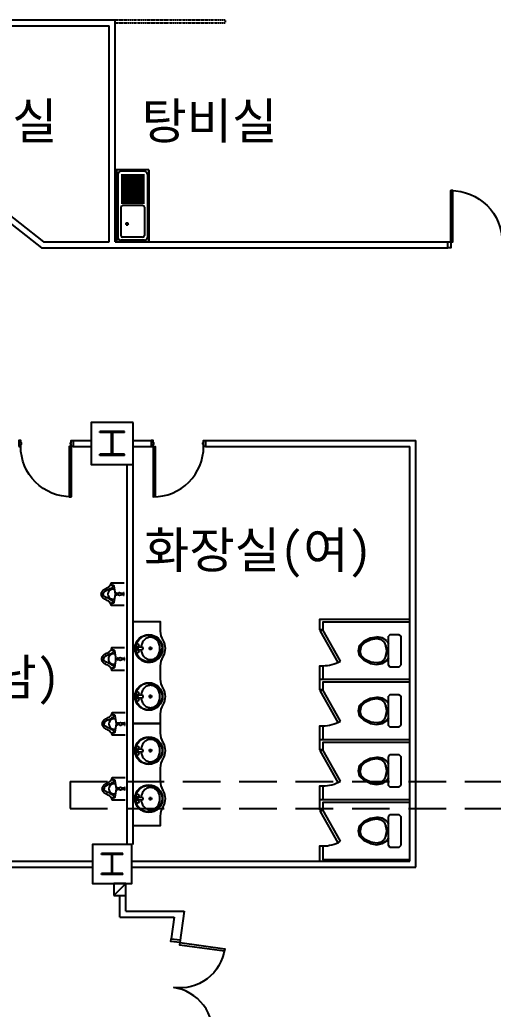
# Model space of a CAD drawing. Header units: millimetres. Extents: x -90599 to 108401, y -635096 to -480023.
# Drawn here: x -48639 to -40770, y -585267 to -568801 of the extents above; entities that cross this region are included whole.
import ezdxf

# ---------------------------------------------------------------- set-up
doc = ezdxf.new("R2010")
doc.units = ezdxf.units.MM
doc.linetypes.add('HIDDEN2', pattern=[0.1875, 0.125, -0.0625])
doc.linetypes.add('HIDDENX2', pattern=[4, 2, -2])
doc.layers.add('TT-BASE', color=253, linetype='Continuous')
doc.layers.add('TT-TRAY', color=4, linetype='Continuous')
doc.styles.get("Standard").update_dxf_attribs({"font": 'GulimChe.ttf'})

# ---------------------------------------------------------------- blocks, each defined once
blk = doc.blocks.new('2P-T205')
at = {"color": 0}
for p, q in [((-20, 0), (-20, -10)), ((-10, 0), (-10, -52)), ((10, 0), (10, -52)), ((20, -10), (20, 0)), ((-20, -10), (20, -10)), ((-20, -125), (-20, -120)), ((-20, -120), (20, -120)), ((20, -125), (-20, -125)), ((-10, -95), (-10, -120)), ((10, -98), (10, -120)), ((20, -120), (20, -125))]:
    blk.add_line(p, q, dxfattribs=at)
for points in [[(190, 0), (190, -210), (165, -220, 0.015962), (135, -240, 0.046411), (105, -280, 0.0259), (85, -320, -0.027117), (60, -355, -0.071022), (25, -375, -0.04853), (0, -380, -0.04853), (-25, -375, -0.071022), (-60, -355, -0.027117), (-85, -320, 0.0259), (-105, -280, 0.046411), (-135, -240, 0.015962), (-165, -220), (-190, -210), (-190, 0)], [(-190, -210), (-150, -210), (-150, -180, -0.198912), (-148, -176, -0.089166), (-140, -170), (-32, -152, -0.080898), (32, -152), (140, -170, -0.22682), (148, -176, -0.062315), (150, -180), (150, -210), (190, -210)], [(-140, -170, -0.028114), (-116, -192, -0.053656), (-105, -205, -0.00764), (-82, -242, -0.021456), (-75, -255, -0.020394), (-64, -280, 0.025325), (-55, -300, 0.016526), (-49, -311, 0.011962), (-40, -325, 0.049323), (-33, -334, 0.033116), (-20, -345, 0.102356), (-13, -348, 0.056761), (0, -350)], [(140, -170, 0.028114), (116, -192, 0.053656), (105, -205, 0.00764), (82, -242, 0.021456), (75, -255, 0.020394), (64, -280, -0.025325), (55, -300, -0.016526), (49, -311, -0.011962), (40, -325, -0.049323), (33, -334, -0.033116), (20, -345, -0.102356), (13, -348, -0.056761), (0, -350)]]:
    blk.add_lwpolyline(points, format="xyb", dxfattribs=at)
blk.add_circle((0, -75), 25, dxfattribs=at)
blk.add_arc((0, -185), 85, 163.2144, 16.7856, dxfattribs=at)
blk = doc.blocks.new('2P-T113')
at = {"color": 0}
for p, q in [((421, -59), (479, -59)), ((421, -87), (424, -87)), ((429, -92), (436, -168)), ((464, -168), (471, -92)), ((476, -87), (479, -87)), ((1221, -59), (1279, -59)), ((1221, -87), (1224, -87)), ((1229, -92), (1236, -168)), ((1264, -168), (1271, -92)), ((1276, -87), (1279, -87)), ((419, -286), (481, -286)), ((436, -168), (464, -168)), ((449, -318), (449, -255)), ((1219, -286), (1281, -286)), ((1236, -168), (1264, -168)), ((1249, -318), (1249, -255))]:
    blk.add_line(p, q, dxfattribs=at)
blk.add_lwpolyline([(1700, 0), (1700, -450), (1540, -450, 0.133986), (1387, -492, -0.27287), (1113, -492, 0.133986), (960, -450), (740, -450, 0.133986), (587, -492, -0.27287), (313, -492, 0.133986), (160, -450), (0, -450), (0, 0)], format="xyb", close=True, dxfattribs=at)
for points in [[(432, -129, 0.064435), (378, -141, 0.091719), (318, -175, 0.103599), (278, -227, 0.113912), (264, -286, 0.113912), (278, -346, 0.103599), (318, -398, 0.091719), (378, -432, 0.084785), (450, -445, 0.084785), (522, -432, 0.091719), (582, -398, 0.103599), (622, -346, 0.113912), (636, -286, 0.113912), (622, -227, 0.103599), (582, -175, 0.091719), (522, -141, 0.064435), (468, -129, 0.084785)], [(1232, -129, 0.064435), (1178, -141, 0.091719), (1118, -175, 0.103599), (1078, -227, 0.113912), (1064, -286, 0.113912), (1078, -346, 0.103599), (1118, -398, 0.091719), (1178, -432, 0.084785), (1250, -445, 0.084785), (1322, -432, 0.091719), (1382, -398, 0.103599), (1422, -346, 0.113912), (1436, -286, 0.113912), (1422, -227, 0.103599), (1382, -175, 0.091719), (1322, -141, 0.064435), (1268, -129, 0.084785)]]:
    blk.add_lwpolyline(points, format="xyb", dxfattribs=at)
for centre, radius in [((450, -259), 230), ((450, -259), 220), ((400, -73), 25), ((450, -73), 8), ((500, -73), 25), ((1250, -259), 230), ((1250, -259), 220), ((1200, -73), 25), ((1250, -73), 8), ((1300, -73), 25), ((450, -286), 15), ((1250, -286), 15)]:
    blk.add_circle(centre, radius, dxfattribs=at)
for centre, start, end in [((424, -92), 5.3909, 90), ((476, -92), 90, 174.6091), ((1224, -92), 5.3909, 90), ((1276, -92), 90, 174.6091)]:
    blk.add_arc(centre, 5, start, end, dxfattribs=at)
blk = doc.blocks.new('2P-K203')
at = {"color": 0}
for p, q in [((1200, 0), (0, 0)), ((0, -560), (0, 0)), ((1200, -560), (1200, 0)), ((1200, -20), (0, -20)), ((25, -485), (25, -95)), ((1125, -45), (75, -45)), ((75, -457), (75, -123)), ((575, -95), (103, -95)), ((603, -457), (603, -123)), ((1125, -110), (633, -110)), ((1125, -125), (633, -125)), ((1125, -140), (633, -140)), ((1125, -155), (633, -155)), ((1175, -485), (1175, -95)), ((266, -199), (328, -199)), ((297, -230), (297, -168)), ((1125, -170), (633, -170)), ((1125, -185), (633, -185)), ((1125, -200), (633, -200)), ((1125, -215), (633, -215)), ((1125, -230), (633, -230)), ((1125, -245), (633, -245)), ((1125, -260), (633, -260)), ((1125, -275), (633, -275)), ((1125, -290), (633, -290)), ((1125, -305), (633, -305)), ((1125, -320), (633, -320)), ((575, -485), (103, -485)), ((1125, -335), (633, -335)), ((1125, -350), (633, -350)), ((1125, -365), (633, -365)), ((1125, -380), (633, -380)), ((1125, -395), (633, -395)), ((1125, -410), (633, -410)), ((1125, -425), (633, -425)), ((1125, -440), (633, -440)), ((1125, -455), (633, -455)), ((1125, -470), (633, -470)), ((1200, -560), (0, -560)), ((1125, -535), (75, -535))]:
    blk.add_line(p, q, dxfattribs=at)
blk.add_circle((297, -199), 15, dxfattribs=at)
for centre, radius, start, end in [((75, -95), 50, 90, 180), ((103, -123), 28, 90, 180), ((575, -123), 28, 0, 90), ((1125, -95), 50, 0, 90), ((75, -485), 50, 180, 270), ((103, -457), 28, 180, 270), ((575, -457), 28, 270, 0), ((1125, -485), 50, 270, 0)]:
    blk.add_arc(centre, radius, start, end, dxfattribs=at)

msp = doc.modelspace()

# ---------------------------------------------------------------- linework, layer by layer
at = {"layer": 'TT-BASE'}
for p, q in [((-50093, -568801), (-47054, -568801)), ((-50093, -568901), (-47154, -568901)), ((-47154, -572496), (-47154, -568901)), ((-47054, -572496), (-47054, -568801)), ((-50098, -571038), (-48243, -572496)), ((-50208, -571079), (-48277, -572596)), ((-48243, -572496), (-47154, -572496)), ((-47054, -572496), (-41522, -572496)), ((-48277, -572596), (-41522, -572596)), ((-46900, -575651), (-47308, -575651)), ((-47308, -575672), (-47308, -575651)), ((-46900, -575672), (-46900, -575651)), ((-47754, -575801), (-47454, -575801)), ((-47114, -575672), (-47308, -575672)), ((-47114, -576030), (-47114, -575672)), ((-47093, -576030), (-47093, -575672)), ((-46900, -575672), (-47093, -575672)), ((-46754, -575801), (-46454, -575801)), ((-45554, -575801), (-42054, -575801)), ((-42054, -582901), (-42054, -575801)), ((-47754, -575901), (-47454, -575901)), ((-46754, -575901), (-46454, -575901)), ((-45554, -575901), (-42154, -575901)), ((-42154, -582801), (-42154, -575901)), ((-47114, -576030), (-47308, -576030)), ((-47308, -576051), (-47308, -576030)), ((-46900, -576051), (-47308, -576051)), ((-46900, -576030), (-47093, -576030)), ((-46900, -576051), (-46900, -576030)), ((-46854, -582526), (-46854, -576201)), ((-46754, -582526), (-46754, -576201)), ((-42915, -579139, 200), (-42816, -579089, 200)), ((-42915, -579139, 200), (-42816, -579089, 200)), ((-42897, -579157, 200), (-42806, -579113, 200)), ((-42897, -579157, 200), (-42806, -579113, 200)), ((-42816, -579089, 200), (-42703, -579072, 200)), ((-42816, -579089, 200), (-42703, -579072, 200)), ((-42806, -579113, 200), (-42703, -579097, 200)), ((-42806, -579113, 200), (-42703, -579097, 200)), ((-42703, -579072, 200), (-42615, -579089, 200)), ((-42615, -579089, 200), (-42703, -579072, 200)), ((-42703, -579097, 200), (-42637, -579113, 200)), ((-42703, -579097, 200), (-42637, -579113, 200)), ((-42637, -579113, 200), (-42584, -579157, 200)), ((-42637, -579113, 200), (-42584, -579157, 200)), ((-42540, -579139, 200), (-42615, -579089, 200)), ((-42540, -579139, 200), (-42615, -579089, 200)), ((-42486, -579034, 200), (-42512, -579059, 200)), ((-42486, -579034, 200), (-42512, -579059, 200)), ((-42512, -579543, 200), (-42512, -579059, 200)), ((-42512, -579543, 200), (-42512, -579059, 200)), ((-42333, -579034, 200), (-42486, -579034, 200)), ((-42333, -579034, 200), (-42486, -579034, 200)), ((-42333, -579034, 200), (-42308, -579059, 200)), ((-42308, -579059, 200), (-42333, -579034, 200)), ((-42308, -579059, 200), (-42308, -579543, 200)), ((-42308, -579059, 200), (-42308, -579543, 200)), ((-46695, -579292), (-46695, -579259)), ((-46667, -579292), (-46667, -579289)), ((-46662, -579284), (-46586, -579277)), ((-46586, -579277), (-46586, -579259)), ((-46436, -579264), (-46498, -579264)), ((-46468, -579294), (-46468, -579259)), ((-42991, -579213, 200), (-43008, -579301, 200)), ((-42991, -579213, 200), (-43008, -579301, 200)), ((-42991, -579213, 200), (-43008, -579301, 200)), ((-43008, -579301, 200), (-42991, -579213, 200)), ((-42991, -579213, 200), (-42915, -579139, 200)), ((-42991, -579213, 200), (-42915, -579139, 200)), ((-42983, -579301, 200), (-42967, -579223, 200)), ((-42967, -579223, 200), (-42983, -579301, 200)), ((-42967, -579223, 200), (-42897, -579157, 200)), ((-42967, -579223, 200), (-42897, -579157, 200)), ((-42584, -579157, 200), (-42553, -579223, 200)), ((-42584, -579157, 200), (-42553, -579223, 200)), ((-42553, -579223, 200), (-42537, -579301, 200)), ((-42537, -579301, 200), (-42553, -579223, 200)), ((-42540, -579139, 200), (-42511, -579182, 200)), ((-42540, -579139, 200), (-42511, -579182, 200)), ((-42534, -579148, 200), (-42511, -579148, 200)), ((-42534, -579148, 200), (-42511, -579148, 200)), ((-47022, -579419), (-47017, -579419)), ((-47022, -579459), (-47022, -579419)), ((-47017, -579419), (-47017, -579459)), ((-46992, -579429), (-47017, -579429)), ((-46995, -579449), (-47017, -579449)), ((-46897, -579429), (-46949, -579429)), ((-46897, -579449), (-46949, -579449)), ((-46907, -579419), (-46907, -579459)), ((-46897, -579419), (-46907, -579419)), ((-42991, -579388, 200), (-43008, -579301, 200)), ((-43008, -579301, 200), (-42991, -579388, 200)), ((-43008, -579301, 200), (-43008, -579301, 200)), ((-43008, -579301, 200), (-43008, -579301, 200)), ((-43008, -579301, 200), (-43008, -579301, 200)), ((-42991, -579388, 200), (-42915, -579463, 200)), ((-42915, -579463, 200), (-42991, -579388, 200)), ((-42967, -579379, 200), (-42983, -579301, 200)), ((-42967, -579379, 200), (-42983, -579301, 200)), ((-42897, -579445, 200), (-42967, -579379, 200)), ((-42897, -579445, 200), (-42967, -579379, 200)), ((-42806, -579489, 200), (-42897, -579445, 200)), ((-42806, -579489, 200), (-42897, -579445, 200)), ((-42584, -579445, 200), (-42637, -579489, 200)), ((-42584, -579445, 200), (-42637, -579489, 200)), ((-42553, -579379, 200), (-42584, -579445, 200)), ((-42553, -579379, 200), (-42584, -579445, 200)), ((-42537, -579301, 200), (-42553, -579379, 200)), ((-42553, -579379, 200), (-42537, -579301, 200)), ((-42553, -579379, 200), (-42537, -579301, 200)), ((-42537, -579301, 200), (-42553, -579379, 200)), ((-42540, -579463, 200), (-42511, -579419, 200)), ((-42511, -579419, 200), (-42540, -579463, 200)), ((-42512, -579454, 200), (-42534, -579454, 200)), ((-42512, -579454, 200), (-42534, -579454, 200)), ((-47017, -579459), (-47022, -579459)), ((-46907, -579459), (-46897, -579459)), ((-42816, -579512, 200), (-42915, -579463, 200)), ((-42816, -579512, 200), (-42915, -579463, 200)), ((-42816, -579512, 200), (-42703, -579530, 200)), ((-42816, -579512, 200), (-42703, -579530, 200)), ((-42703, -579504, 200), (-42806, -579489, 200)), ((-42703, -579504, 200), (-42806, -579489, 200)), ((-42637, -579489, 200), (-42703, -579504, 200)), ((-42637, -579489, 200), (-42703, -579504, 200)), ((-42703, -579530, 200), (-42615, -579512, 200)), ((-42615, -579512, 200), (-42703, -579530, 200)), ((-42615, -579512, 200), (-42540, -579463, 200)), ((-42540, -579463, 200), (-42615, -579512, 200)), ((-42486, -579568, 200), (-42512, -579543, 200)), ((-42512, -579543, 200), (-42486, -579568, 200)), ((-42486, -579568, 200), (-42333, -579568, 200)), ((-42486, -579568, 200), (-42333, -579568, 200)), ((-42333, -579568, 200), (-42308, -579543, 200)), ((-42333, -579568, 200), (-42308, -579543, 200)), ((-46695, -580092), (-46695, -580034)), ((-46667, -580037), (-46667, -580034)), ((-46667, -580092), (-46667, -580089)), ((-46586, -580049), (-46662, -580042)), ((-46662, -580084), (-46586, -580077)), ((-46586, -580077), (-46586, -580049)), ((-46436, -580064), (-46498, -580064)), ((-42915, -580139, 200), (-42816, -580089, 200)), ((-42915, -580139, 200), (-42816, -580089, 200)), ((-42897, -580157, 200), (-42806, -580113, 200)), ((-42897, -580157, 200), (-42806, -580113, 200)), ((-42816, -580089, 200), (-42703, -580072, 200)), ((-42816, -580089, 200), (-42703, -580072, 200)), ((-42806, -580113, 200), (-42703, -580097, 200)), ((-42806, -580113, 200), (-42703, -580097, 200)), ((-42703, -580072, 200), (-42615, -580089, 200)), ((-42615, -580089, 200), (-42703, -580072, 200)), ((-42703, -580097, 200), (-42637, -580113, 200)), ((-42703, -580097, 200), (-42637, -580113, 200)), ((-42637, -580113, 200), (-42584, -580157, 200)), ((-42637, -580113, 200), (-42584, -580157, 200)), ((-42540, -580139, 200), (-42615, -580089, 200)), ((-42540, -580139, 200), (-42615, -580089, 200)), ((-42486, -580034, 200), (-42512, -580059, 200)), ((-42486, -580034, 200), (-42512, -580059, 200)), ((-42512, -580543, 200), (-42512, -580059, 200)), ((-42512, -580543, 200), (-42512, -580059, 200)), ((-42333, -580034, 200), (-42486, -580034, 200)), ((-42333, -580034, 200), (-42486, -580034, 200)), ((-42333, -580034, 200), (-42308, -580059, 200)), ((-42308, -580059, 200), (-42333, -580034, 200)), ((-42308, -580059, 200), (-42308, -580543, 200)), ((-42308, -580059, 200), (-42308, -580543, 200)), ((-42991, -580213, 200), (-43008, -580301, 200)), ((-42991, -580213, 200), (-43008, -580301, 200)), ((-42991, -580213, 200), (-43008, -580301, 200)), ((-43008, -580301, 200), (-42991, -580213, 200)), ((-42991, -580213, 200), (-42915, -580139, 200)), ((-42991, -580213, 200), (-42915, -580139, 200)), ((-42983, -580301, 200), (-42967, -580223, 200)), ((-42967, -580223, 200), (-42983, -580301, 200)), ((-42967, -580223, 200), (-42897, -580157, 200)), ((-42967, -580223, 200), (-42897, -580157, 200)), ((-42584, -580157, 200), (-42553, -580223, 200)), ((-42584, -580157, 200), (-42553, -580223, 200)), ((-42553, -580223, 200), (-42537, -580301, 200)), ((-42537, -580301, 200), (-42553, -580223, 200)), ((-42540, -580139, 200), (-42511, -580182, 200)), ((-42540, -580139, 200), (-42511, -580182, 200)), ((-42534, -580148, 200), (-42511, -580148, 200)), ((-42534, -580148, 200), (-42511, -580148, 200)), ((-42991, -580388, 200), (-43008, -580301, 200)), ((-43008, -580301, 200), (-42991, -580388, 200)), ((-43008, -580301, 200), (-43008, -580301, 200)), ((-43008, -580301, 200), (-43008, -580301, 200)), ((-43008, -580301, 200), (-43008, -580301, 200)), ((-42991, -580388, 200), (-42915, -580463, 200)), ((-42915, -580463, 200), (-42991, -580388, 200)), ((-42967, -580379, 200), (-42983, -580301, 200)), ((-42967, -580379, 200), (-42983, -580301, 200)), ((-42897, -580445, 200), (-42967, -580379, 200)), ((-42897, -580445, 200), (-42967, -580379, 200)), ((-42806, -580489, 200), (-42897, -580445, 200)), ((-42806, -580489, 200), (-42897, -580445, 200)), ((-42584, -580445, 200), (-42637, -580489, 200)), ((-42584, -580445, 200), (-42637, -580489, 200)), ((-42553, -580379, 200), (-42584, -580445, 200)), ((-42553, -580379, 200), (-42584, -580445, 200)), ((-42537, -580301, 200), (-42553, -580379, 200)), ((-42553, -580379, 200), (-42537, -580301, 200)), ((-42553, -580379, 200), (-42537, -580301, 200)), ((-42537, -580301, 200), (-42553, -580379, 200)), ((-42540, -580463, 200), (-42511, -580419, 200)), ((-42511, -580419, 200), (-42540, -580463, 200)), ((-42816, -580512, 200), (-42915, -580463, 200)), ((-42816, -580512, 200), (-42915, -580463, 200)), ((-42816, -580512, 200), (-42703, -580530, 200)), ((-42816, -580512, 200), (-42703, -580530, 200)), ((-42703, -580504, 200), (-42806, -580489, 200)), ((-42703, -580504, 200), (-42806, -580489, 200)), ((-42637, -580489, 200), (-42703, -580504, 200)), ((-42637, -580489, 200), (-42703, -580504, 200)), ((-42703, -580530, 200), (-42615, -580512, 200)), ((-42615, -580512, 200), (-42703, -580530, 200)), ((-42615, -580512, 200), (-42540, -580463, 200)), ((-42540, -580463, 200), (-42615, -580512, 200)), ((-42512, -580454, 200), (-42534, -580454, 200)), ((-42512, -580454, 200), (-42534, -580454, 200)), ((-42486, -580568, 200), (-42512, -580543, 200)), ((-42512, -580543, 200), (-42486, -580568, 200)), ((-42486, -580568, 200), (-42333, -580568, 200)), ((-42486, -580568, 200), (-42333, -580568, 200)), ((-42333, -580568, 200), (-42308, -580543, 200)), ((-42333, -580568, 200), (-42308, -580543, 200)), ((-42915, -581139, 200), (-42816, -581089, 200)), ((-42915, -581139, 200), (-42816, -581089, 200)), ((-42816, -581089, 200), (-42703, -581072, 200)), ((-42816, -581089, 200), (-42703, -581072, 200)), ((-42806, -581113, 200), (-42703, -581097, 200)), ((-42806, -581113, 200), (-42703, -581097, 200)), ((-42703, -581072, 200), (-42615, -581089, 200)), ((-42615, -581089, 200), (-42703, -581072, 200)), ((-42703, -581097, 200), (-42637, -581113, 200)), ((-42703, -581097, 200), (-42637, -581113, 200)), ((-42540, -581139, 200), (-42615, -581089, 200)), ((-42540, -581139, 200), (-42615, -581089, 200)), ((-42486, -581034, 200), (-42512, -581059, 200)), ((-42486, -581034, 200), (-42512, -581059, 200)), ((-42512, -581543, 200), (-42512, -581059, 200)), ((-42512, -581543, 200), (-42512, -581059, 200)), ((-42333, -581034, 200), (-42486, -581034, 200)), ((-42333, -581034, 200), (-42486, -581034, 200)), ((-42333, -581034, 200), (-42308, -581059, 200)), ((-42308, -581059, 200), (-42333, -581034, 200)), ((-42308, -581059, 200), (-42308, -581543, 200)), ((-42308, -581059, 200), (-42308, -581543, 200)), ((-42991, -581213, 200), (-43008, -581301, 200)), ((-42991, -581213, 200), (-43008, -581301, 200)), ((-42991, -581213, 200), (-43008, -581301, 200)), ((-43008, -581301, 200), (-42991, -581213, 200)), ((-42991, -581213, 200), (-42915, -581139, 200)), ((-42991, -581213, 200), (-42915, -581139, 200)), ((-42983, -581301, 200), (-42967, -581223, 200)), ((-42967, -581223, 200), (-42983, -581301, 200)), ((-42967, -581223, 200), (-42897, -581157, 200)), ((-42967, -581223, 200), (-42897, -581157, 200)), ((-42897, -581157, 200), (-42806, -581113, 200)), ((-42897, -581157, 200), (-42806, -581113, 200)), ((-42637, -581113, 200), (-42584, -581157, 200)), ((-42637, -581113, 200), (-42584, -581157, 200)), ((-42584, -581157, 200), (-42553, -581223, 200)), ((-42584, -581157, 200), (-42553, -581223, 200)), ((-42553, -581223, 200), (-42537, -581301, 200)), ((-42537, -581301, 200), (-42553, -581223, 200)), ((-42540, -581139, 200), (-42511, -581182, 200)), ((-42540, -581139, 200), (-42511, -581182, 200)), ((-42534, -581148, 200), (-42511, -581148, 200)), ((-42534, -581148, 200), (-42511, -581148, 200)), ((-42991, -581388, 200), (-43008, -581301, 200)), ((-43008, -581301, 200), (-42991, -581388, 200)), ((-43008, -581301, 200), (-43008, -581301, 200)), ((-43008, -581301, 200), (-43008, -581301, 200)), ((-43008, -581301, 200), (-43008, -581301, 200)), ((-42991, -581388, 200), (-42915, -581463, 200)), ((-42915, -581463, 200), (-42991, -581388, 200)), ((-42967, -581379, 200), (-42983, -581301, 200)), ((-42967, -581379, 200), (-42983, -581301, 200)), ((-42897, -581445, 200), (-42967, -581379, 200)), ((-42897, -581445, 200), (-42967, -581379, 200)), ((-42553, -581379, 200), (-42584, -581445, 200)), ((-42553, -581379, 200), (-42584, -581445, 200)), ((-42537, -581301, 200), (-42553, -581379, 200)), ((-42553, -581379, 200), (-42537, -581301, 200)), ((-42553, -581379, 200), (-42537, -581301, 200)), ((-42537, -581301, 200), (-42553, -581379, 200)), ((-42540, -581463, 200), (-42511, -581419, 200)), ((-42511, -581419, 200), (-42540, -581463, 200)), ((-42816, -581512, 200), (-42915, -581463, 200)), ((-42816, -581512, 200), (-42915, -581463, 200)), ((-42806, -581489, 200), (-42897, -581445, 200)), ((-42806, -581489, 200), (-42897, -581445, 200)), ((-42816, -581512, 200), (-42703, -581530, 200)), ((-42816, -581512, 200), (-42703, -581530, 200)), ((-42703, -581504, 200), (-42806, -581489, 200)), ((-42703, -581504, 200), (-42806, -581489, 200)), ((-42637, -581489, 200), (-42703, -581504, 200)), ((-42637, -581489, 200), (-42703, -581504, 200)), ((-42703, -581530, 200), (-42615, -581512, 200)), ((-42615, -581512, 200), (-42703, -581530, 200)), ((-42584, -581445, 200), (-42637, -581489, 200)), ((-42584, -581445, 200), (-42637, -581489, 200)), ((-42615, -581512, 200), (-42540, -581463, 200)), ((-42540, -581463, 200), (-42615, -581512, 200)), ((-42512, -581454, 200), (-42534, -581454, 200)), ((-42512, -581454, 200), (-42534, -581454, 200)), ((-42486, -581568, 200), (-42512, -581543, 200)), ((-42512, -581543, 200), (-42486, -581568, 200)), ((-42486, -581568, 200), (-42333, -581568, 200)), ((-42486, -581568, 200), (-42333, -581568, 200)), ((-42333, -581568, 200), (-42308, -581543, 200)), ((-42333, -581568, 200), (-42308, -581543, 200)), ((-42915, -582139, 200), (-42816, -582089, 200)), ((-42915, -582139, 200), (-42816, -582089, 200)), ((-42816, -582089, 200), (-42703, -582072, 200)), ((-42816, -582089, 200), (-42703, -582072, 200)), ((-42703, -582072, 200), (-42615, -582089, 200)), ((-42615, -582089, 200), (-42703, -582072, 200)), ((-42540, -582139, 200), (-42615, -582089, 200)), ((-42540, -582139, 200), (-42615, -582089, 200)), ((-42486, -582034, 200), (-42512, -582059, 200)), ((-42486, -582034, 200), (-42512, -582059, 200)), ((-42512, -582543, 200), (-42512, -582059, 200)), ((-42512, -582543, 200), (-42512, -582059, 200)), ((-42333, -582034, 200), (-42486, -582034, 200)), ((-42333, -582034, 200), (-42486, -582034, 200)), ((-42333, -582034, 200), (-42308, -582059, 200)), ((-42308, -582059, 200), (-42333, -582034, 200)), ((-42308, -582059, 200), (-42308, -582543, 200)), ((-42308, -582059, 200), (-42308, -582543, 200)), ((-42991, -582213, 200), (-43008, -582301, 200)), ((-42991, -582213, 200), (-43008, -582301, 200)), ((-42991, -582213, 200), (-43008, -582301, 200)), ((-43008, -582301, 200), (-42991, -582213, 200)), ((-42991, -582213, 200), (-42915, -582139, 200)), ((-42991, -582213, 200), (-42915, -582139, 200)), ((-42983, -582301, 200), (-42967, -582223, 200)), ((-42967, -582223, 200), (-42983, -582301, 200)), ((-42967, -582223, 200), (-42897, -582157, 200)), ((-42967, -582223, 200), (-42897, -582157, 200)), ((-42897, -582157, 200), (-42806, -582113, 200)), ((-42897, -582157, 200), (-42806, -582113, 200)), ((-42806, -582113, 200), (-42703, -582097, 200)), ((-42806, -582113, 200), (-42703, -582097, 200)), ((-42703, -582097, 200), (-42637, -582113, 200)), ((-42703, -582097, 200), (-42637, -582113, 200)), ((-42637, -582113, 200), (-42584, -582157, 200)), ((-42637, -582113, 200), (-42584, -582157, 200)), ((-42584, -582157, 200), (-42553, -582223, 200)), ((-42584, -582157, 200), (-42553, -582223, 200)), ((-42553, -582223, 200), (-42537, -582301, 200)), ((-42537, -582301, 200), (-42553, -582223, 200)), ((-42540, -582139, 200), (-42511, -582182, 200)), ((-42540, -582139, 200), (-42511, -582182, 200)), ((-42534, -582148, 200), (-42511, -582148, 200)), ((-42534, -582148, 200), (-42511, -582148, 200)), ((-42991, -582388, 200), (-43008, -582301, 200)), ((-43008, -582301, 200), (-42991, -582388, 200)), ((-43008, -582301, 200), (-43008, -582301, 200)), ((-43008, -582301, 200), (-43008, -582301, 200)), ((-43008, -582301, 200), (-43008, -582301, 200)), ((-42991, -582388, 200), (-42915, -582463, 200)), ((-42915, -582463, 200), (-42991, -582388, 200)), ((-42967, -582379, 200), (-42983, -582301, 200)), ((-42967, -582379, 200), (-42983, -582301, 200)), ((-42897, -582445, 200), (-42967, -582379, 200)), ((-42897, -582445, 200), (-42967, -582379, 200)), ((-42553, -582379, 200), (-42584, -582445, 200)), ((-42553, -582379, 200), (-42584, -582445, 200)), ((-42537, -582301, 200), (-42553, -582379, 200)), ((-42553, -582379, 200), (-42537, -582301, 200)), ((-42553, -582379, 200), (-42537, -582301, 200)), ((-42537, -582301, 200), (-42553, -582379, 200)), ((-42540, -582463, 200), (-42511, -582419, 200)), ((-42511, -582419, 200), (-42540, -582463, 200)), ((-42816, -582512, 200), (-42915, -582463, 200)), ((-42816, -582512, 200), (-42915, -582463, 200)), ((-42806, -582489, 200), (-42897, -582445, 200)), ((-42806, -582489, 200), (-42897, -582445, 200)), ((-42816, -582512, 200), (-42703, -582530, 200)), ((-42816, -582512, 200), (-42703, -582530, 200)), ((-42703, -582504, 200), (-42806, -582489, 200)), ((-42703, -582504, 200), (-42806, -582489, 200)), ((-42637, -582489, 200), (-42703, -582504, 200)), ((-42637, -582489, 200), (-42703, -582504, 200)), ((-42703, -582530, 200), (-42615, -582512, 200)), ((-42615, -582512, 200), (-42703, -582530, 200)), ((-42584, -582445, 200), (-42637, -582489, 200)), ((-42584, -582445, 200), (-42637, -582489, 200)), ((-42615, -582512, 200), (-42540, -582463, 200)), ((-42540, -582463, 200), (-42615, -582512, 200)), ((-42512, -582454, 200), (-42534, -582454, 200)), ((-42512, -582454, 200), (-42534, -582454, 200)), ((-42486, -582568, 200), (-42512, -582543, 200)), ((-42512, -582543, 200), (-42486, -582568, 200)), ((-42486, -582568, 200), (-42333, -582568, 200)), ((-42486, -582568, 200), (-42333, -582568, 200)), ((-42333, -582568, 200), (-42308, -582543, 200)), ((-42333, -582568, 200), (-42308, -582543, 200)), ((-47279, -582695), (-47279, -582676)), ((-46929, -582676), (-47279, -582676)), ((-47110, -582695), (-47279, -582695)), ((-47110, -583007), (-47110, -582695)), ((-47098, -583007), (-47098, -582695)), ((-46929, -582695), (-47098, -582695)), ((-46929, -582695), (-46929, -582676)), ((-55099, -582901), (-47429, -582901)), ((-55077, -582801), (-47429, -582801)), ((-46779, -582801), (-42154, -582801)), ((-46779, -582901), (-42054, -582901)), ((-47279, -583026), (-47279, -583007)), ((-47110, -583007), (-47279, -583007)), ((-46929, -583026), (-47279, -583026)), ((-46929, -583007), (-47098, -583007)), ((-46929, -583026), (-46929, -583007)), ((-46876, -583176), (-47076, -583376)), ((-46976, -583738), (-46976, -583376)), ((-46876, -583638), (-46876, -583376)), ((-46976, -583738), (-46073, -583738)), ((-46876, -583638), (-45907, -583638)), ((-46073, -583738), (-46123, -584094)), ((-45907, -583638), (-45981, -584159))]:
    msp.add_line(p, q, dxfattribs=at)
at = {"layer": 'TT-BASE', "linetype": 'HIDDENX2'}
for p, q in [((-47054, -568801), (-45228, -568801)), ((-47054, -568851), (-45228, -568851)), ((-45228, -568801), (-45228, -568851))]:
    msp.add_line(p, q, dxfattribs=at)
at = {"layer": 'TT-BASE'}
for points in [[(-41477, -572496), (-41477, -571641, -0.414214), (-40622, -572496)], [(-47784, -575901), (-47784, -576741, -0.414214), (-48624, -575901, -0.414214)], [(-46424, -575901), (-46424, -576741, 0.414214), (-45584, -575901, 0.414214)], [(-46897, -579629), (-47107, -579629), (-47117, -579604, 0.015962), (-47137, -579574, 0.046411), (-47177, -579544, 0.0259), (-47217, -579524, -0.027117), (-47252, -579499, -0.071022), (-47272, -579464, -0.04853), (-47277, -579439, -0.04853), (-47272, -579414, -0.071022), (-47252, -579379, -0.027117), (-47217, -579354, 0.0259), (-47177, -579334, 0.046411), (-47137, -579304, 0.015962), (-47117, -579274), (-47111, -579259)], [(-47107, -579259), (-47107, -579289), (-47077, -579289, -0.198912), (-47072, -579290, -0.089166), (-47067, -579299), (-47049, -579407, -0.080898), (-47049, -579470), (-47067, -579579, -0.22682), (-47072, -579587, -0.062315), (-47077, -579589), (-47107, -579589), (-47107, -579629)], [(-46225, -579259, -0.137539), (-46262, -579400, 0.133986), (-46304, -579553), (-46304, -579774, 0.133986), (-46262, -579926, -0.27287), (-46262, -580200, 0.133986), (-46304, -580353), (-46304, -580513), (-46754, -580513), (-46754, -579259)], [(-46625, -579281, 0.064435), (-46613, -579336, 0.091719), (-46579, -579395, 0.103599), (-46527, -579435, 0.113912), (-46467, -579449, 0.113912), (-46408, -579435, 0.103599), (-46356, -579395, 0.091719), (-46322, -579336, 0.084785), (-46309, -579263, 0.004313), (-46309, -579259, 0.004313)], [(-47067, -579299, -0.028114), (-47088, -579323, -0.053656), (-47102, -579334, -0.00764), (-47138, -579356, -0.021456), (-47152, -579364, -0.020394), (-47177, -579375, 0.025325), (-47197, -579384, 0.016526), (-47207, -579390, 0.011962), (-47222, -579399, 0.049323), (-47230, -579406, 0.033116), (-47242, -579419, 0.102356), (-47245, -579425, 0.056761), (-47247, -579439)], [(-47067, -579579, 0.028114), (-47088, -579554, 0.053656), (-47102, -579544, 0.00764), (-47138, -579521, 0.021456), (-47152, -579514, 0.020394), (-47177, -579503, -0.025325), (-47197, -579494, -0.016526), (-47207, -579488, -0.011962), (-47222, -579479, -0.049323), (-47230, -579471, -0.033116), (-47242, -579459, -0.102356), (-47245, -579452, -0.056761), (-47247, -579439)], [(-46625, -580081, 0.064435), (-46613, -580136, 0.091719), (-46579, -580195, 0.103599), (-46527, -580235, 0.113912), (-46467, -580249, 0.113912), (-46408, -580235, 0.103599), (-46356, -580195, 0.091719), (-46322, -580136, 0.084785), (-46309, -580063, 0.084785), (-46322, -579991, 0.091719), (-46356, -579931, 0.103599), (-46408, -579891, 0.113912), (-46467, -579877, 0.113912), (-46527, -579891, 0.103599), (-46579, -579931, 0.091719), (-46613, -579991, 0.064435), (-46625, -580045, 0.084785)], [(-45981, -584159), (-45233, -584263, -0.414214), (-46084, -584907, -0.414214)], [(-46188, -585655), (-45440, -585759, 0.414214), (-46084, -584907, 0.414214)]]:
    msp.add_lwpolyline(points, format="xyb", dxfattribs=at)
for points in [[(-41477, -572496), (-41442, -572496), (-41442, -571641), (-41477, -571641)], [(-47784, -575901), (-47819, -575901), (-47819, -576741), (-47784, -576741)], [(-46424, -575901), (-46389, -575901), (-46389, -576741), (-46424, -576741)], [(-42154, -578826), (-43604, -578826), (-43604, -578951), (-43654, -578951), (-43654, -578776), (-42154, -578776)], [(-43309, -579473), (-43604, -578951), (-43647, -578975), (-43353, -579496)], [(-43654, -579801), (-43654, -579551), (-43604, -579551), (-43604, -579776), (-42154, -579776)], [(-42154, -579826), (-43604, -579826), (-43604, -579951), (-43654, -579951), (-43654, -579776), (-42154, -579776)], [(-43309, -580473), (-43604, -579951), (-43647, -579975), (-43353, -580496)], [(-43654, -580801), (-43654, -580551), (-43604, -580551), (-43604, -580776), (-42154, -580776)], [(-42154, -580826), (-43604, -580826), (-43604, -580951), (-43654, -580951), (-43654, -580776), (-42154, -580776)], [(-43309, -581473), (-43604, -580951), (-43647, -580975), (-43353, -581496)], [(-43654, -581801), (-43654, -581551), (-43604, -581551), (-43604, -581776), (-42154, -581776)], [(-42154, -581826), (-43604, -581826), (-43604, -581951), (-43654, -581951), (-43654, -581776), (-42154, -581776)], [(-43309, -582473), (-43604, -581951), (-43647, -581975), (-43353, -582496)], [(-43654, -582801), (-43654, -582551), (-43604, -582551), (-43604, -582776), (-42154, -582776)], [(-45981, -584159), (-45986, -584194), (-45238, -584298), (-45233, -584263)]]:
    msp.add_lwpolyline(points, dxfattribs=at)
for points in [[(-41522, -572496), (-41477, -572496), (-41477, -572596), (-41522, -572596)], [(-46754, -575501), (-47454, -575501), (-47454, -576201), (-46754, -576201)], [(-48654, -575901), (-48624, -575901), (-48624, -575861), (-48609, -575861), (-48609, -575841), (-48624, -575841), (-48624, -575801), (-48654, -575801)], [(-47754, -575901), (-47784, -575901), (-47784, -575861), (-47799, -575861), (-47799, -575841), (-47784, -575841), (-47784, -575801), (-47754, -575801)], [(-46454, -575901), (-46424, -575901), (-46424, -575861), (-46409, -575861), (-46409, -575841), (-46424, -575841), (-46424, -575801), (-46454, -575801)], [(-45554, -575901), (-45584, -575901), (-45584, -575861), (-45599, -575861), (-45599, -575841), (-45584, -575841), (-45584, -575801), (-45554, -575801)], [(-46779, -582526), (-47429, -582526), (-47429, -583176), (-46779, -583176)], [(-47076, -583376), (-46876, -583376), (-46876, -583176), (-47076, -583176)], [(-45975, -584115), (-45981, -584159), (-46129, -584139), (-46123, -584094)]]:
    msp.add_lwpolyline(points, close=True, dxfattribs=at)
for centre, radius in [((-46681, -579313), 25), ((-46972, -579439), 25), ((-46495, -580063), 230), ((-46495, -580063), 220), ((-46681, -580013), 25), ((-46681, -580113), 25), ((-46681, -580063), 8), ((-46467, -580063), 15)]:
    msp.add_circle(centre, radius, dxfattribs=at)
for centre, radius, start, end in [((-46495, -579263), 230, 179.0613, 0.9387), ((-46495, -579263), 220, 179.0186, 0.9814), ((-46681, -579263), 8, 151.9004, 28.0996), ((-46662, -579289), 5, 95.3909, 180), ((-46467, -579263), 15, 165.4513, 14.5487), ((-47082, -579439), 85, 73.2144, 286.7856), ((-43604, -578951), 600, 270, 299.4759), ((-46662, -580037), 5, 180, 264.6091), ((-46662, -580089), 5, 95.3909, 180), ((-43604, -579951), 600, 270, 299.4759), ((-43604, -580951), 600, 270, 299.4759), ((-43604, -581951), 600, 270, 299.4759)]:
    msp.add_arc(centre, radius, start, end, dxfattribs=at)
at = {"layer": 'TT-TRAY', "linetype": 'HIDDEN2', "ltscale": 5000}
for p, q in [((-47804, -581476), (-32395, -581476)), ((-47804, -581476), (-47804, -581926)), ((-47804, -581926), (-32395, -581926))]:
    msp.add_line(p, q, dxfattribs=at)

# ---------------------------------------------------------------- block references
at = {"layer": 'TT-BASE'}
for name, p, rotation in [('2P-K203', (-47054, -572496), 90), ('2P-T205', (-46905, -578359), 270), ('2P-T113', (-46754, -580513), 90), ('2P-T205', (-46897, -579439), 270), ('2P-T205', (-46889, -580519), 270), ('2P-T205', (-46889, -580519), 270), ('2P-T113', (-46754, -582213), 90), ('2P-T113', (-46754, -582213), 90), ('2P-T205', (-46889, -581599), 270), ('2P-T205', (-46889, -581599), 270), ('2P-T205', (-46889, -581599), 270)]:
    msp.add_blockref(name, p, dxfattribs=dict(at, rotation=rotation))

# ---------------------------------------------------------------- texts
for s, p in [('팩스실', (-50271, -570783)), ('탕비실', (-46617, -570783)), ('화장실(여)', (-46573, -577925)), ('화장실(남)', (-51757, -580041))]:
    msp.add_text(s, height=600, dxfattribs=at).set_placement(p)

doc.saveas('drawing.dxf')
